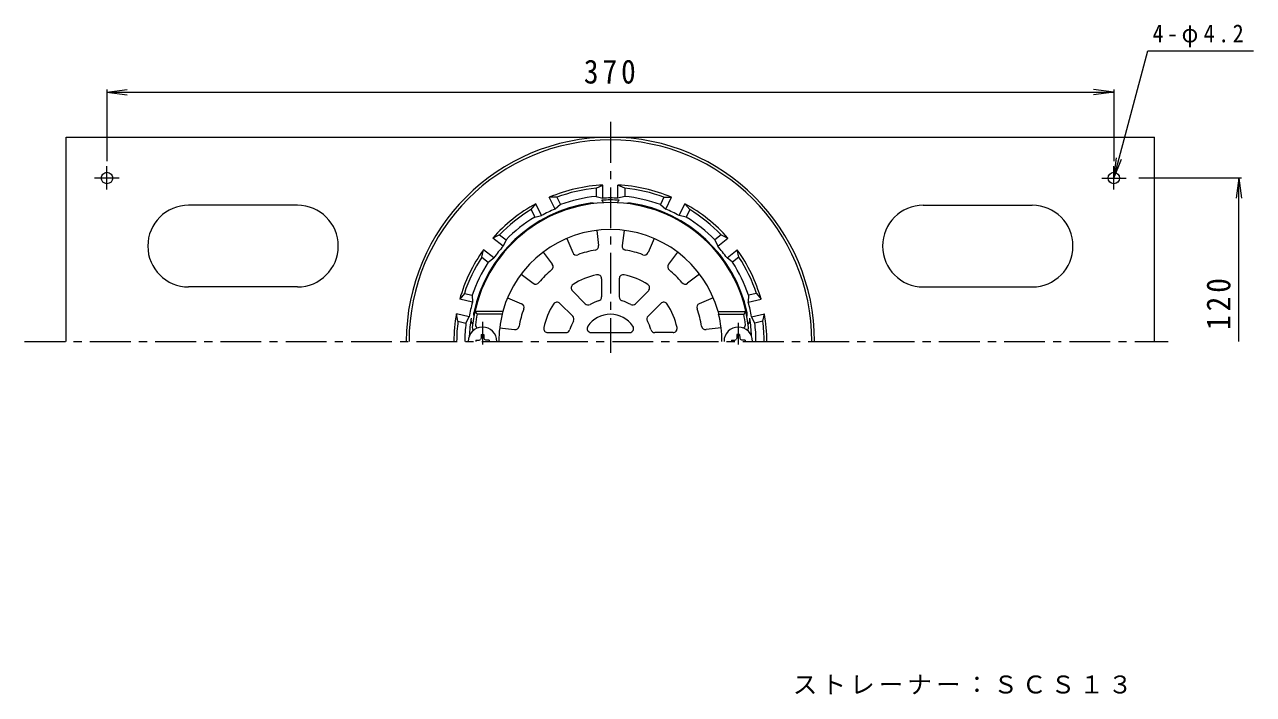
# Model space of a CAD drawing. Units: millimetres, scale not verified. Extents: x -239 to 233, y -346 to 360.
# Drawn here: x -238.9 to 212.7, y 114 to 360 of the extents above; entities that cross this region are included whole.
import ezdxf

# ---------------------------------------------------------------- set-up
doc = ezdxf.new("R2010")
doc.units = ezdxf.units.MM
doc.header["$LTSCALE"] = 3
doc.linetypes.add('CHAIN1', pattern=[8, 5, -1, 1, -1])
for name, color, linetype, lineweight in [('0-0_通り芯', 3, 'Continuous', 9), ('0-2_仕上', 6, 'Continuous', 9), ('0-4_その他', 7, 'Continuous', 9), ('0-5_寸法', 7, 'Continuous', 9), ('0-A', 2, 'Continuous', 9)]:
    doc.layers.add(name, color=color, linetype=linetype, lineweight=lineweight)
doc.styles.add('ＭＳ ゴシック', font='')
doc.styles.get('ＭＳ ゴシック').set_extended_font_data('MS Gothic')

msp = doc.modelspace()

# ---------------------------------------------------------------- linework, layer by layer
at = {"layer": '0-0_通り芯', "linetype": 'CHAIN1'}
for p, q in [((-23.6, 324.191), (-23.6, 239.404)), ((-238.887, 243.603), (181.388, 243.603))]:
    msp.add_line(p, q, dxfattribs=at)
at = {"layer": '0-0_通り芯'}
for p, q in [((-28.85, 299.858), (-26.35, 301.037)), ((-28.85, 299.858), (-28.85, 296.844)), ((-26.35, 296.22), (-26.35, 301.037)), ((-18.35, 299.858), (-20.85, 301.037)), ((-20.85, 296.22), (-20.85, 301.037)), ((-18.35, 299.858), (-18.35, 296.844)), ((-52.738, 292.009), (-50.998, 294.156)), ((-48.908, 289.816), (-50.998, 294.156)), ((-43.278, 296.565), (-46.042, 296.542)), ((-43.952, 292.203), (-46.042, 296.542)), ((-41.971, 293.85), (-43.952, 292.203)), ((-43.278, 296.565), (-41.971, 293.85)), ((-28.85, 296.844), (-26.35, 296.22)), ((-18.35, 296.844), (-20.85, 296.22)), ((-3.922, 296.565), (-5.229, 293.85)), ((-5.229, 293.85), (-3.248, 292.203)), ((-3.922, 296.565), (-1.158, 296.542)), ((-3.248, 292.203), (-1.158, 296.542)), ((1.708, 289.816), (3.797, 294.156)), ((5.538, 292.009), (3.797, 294.156)), ((-52.738, 292.009), (-51.431, 289.294)), ((-51.431, 289.294), (-48.908, 289.816)), ((4.231, 289.294), (1.708, 289.816)), ((5.538, 292.009), (4.231, 289.294)), ((-64.309, 282.782), (-66.79, 281.562)), ((-63.024, 278.559), (-66.79, 281.562)), ((-64.309, 282.782), (-61.953, 280.903)), ((-61.953, 280.903), (-63.024, 278.559)), ((17.109, 282.782), (14.753, 280.903)), ((14.753, 280.903), (15.824, 278.559)), ((15.824, 278.559), (19.589, 281.562)), ((17.109, 282.782), (19.589, 281.562)), ((-70.856, 274.573), (-70.219, 277.262)), ((-66.453, 274.259), (-70.219, 277.262)), ((19.253, 274.259), (23.019, 277.262)), ((23.656, 274.573), (23.019, 277.262)), ((-70.856, 274.573), (-68.499, 272.694)), ((-68.499, 272.694), (-66.453, 274.259)), ((21.299, 272.694), (19.253, 274.259)), ((23.656, 274.573), (21.299, 272.694)), ((-77.277, 261.239), (-78.983, 259.064)), ((-74.287, 257.992), (-78.983, 259.064)), ((-77.277, 261.239), (-74.339, 260.568)), ((-74.339, 260.568), (-74.287, 257.992)), ((27.139, 260.568), (27.087, 257.992)), ((27.087, 257.992), (31.782, 259.064)), ((30.077, 261.239), (27.139, 260.568)), ((30.077, 261.239), (31.782, 259.064)), ((-79.613, 251.002), (-80.206, 253.702)), ((-75.511, 252.63), (-80.206, 253.702)), ((28.31, 252.63), (33.006, 253.702)), ((32.413, 251.002), (33.006, 253.702)), ((-79.613, 251.002), (-76.675, 250.332)), ((-76.675, 250.332), (-75.511, 252.63)), ((29.475, 250.332), (28.31, 252.63)), ((32.413, 251.002), (29.475, 250.332))]:
    msp.add_line(p, q, dxfattribs=at)
for centre, radius, start, end in [((-23.6, 243.603), 75, 0, 180), ((-23.6, 243.603), 74, 0, 180), ((-23.6, 243.603), 57.5, 92.74126, 112.97302), ((-23.6, 243.603), 56.5, 95.33162, 110.38266), ((-23.6, 243.603), 57.5, 67.02698, 87.25874), ((-23.6, 243.603), 56.5, 69.61734, 84.66838), ((-23.6, 243.603), 51.315, 98.33057, 168.05475), ((-23.6, 243.603), 57.5, 118.45555, 138.68732), ((-23.6, 243.603), 53.5, 95.63153, 110.08275), ((-30.6, 291.407), 3, 71.07825, 98.33067), ((-23.6, 213.689), 81.867, 87.78403, 92.21597), ((-30.014, 292.504), 4.416, 27.47607, 42.62891), ((-23.6, 243.603), 52.69, 87.0083, 92.99179), ((-17.186, 292.504), 4.416, 137.37109, 152.52393), ((-23.6, 243.603), 53.5, 69.91725, 84.36847), ((-16.6, 291.407), 3, 81.66933, 108.92175), ((-23.6, 243.603), 51.315, 11.94525, 81.66943), ((-23.6, 243.603), 57.5, 41.31268, 61.54445), ((-23.6, 243.603), 56.5, 121.04591, 136.09695), ((-23.6, 243.603), 53.5, 121.34583, 135.79704), ((-23.6, 243.603), 52.69, 112.7225, 118.70599), ((-23.6, 243.603), 52.69, 61.29401, 67.2775), ((-23.6, 243.603), 53.5, 44.20296, 58.65417), ((-23.6, 243.603), 56.5, 43.90305, 58.95409), ((-23.6, 243.603), 57.5, 144.16983, 164.4016), ((-23.6, 243.603), 52.69, 138.43678, 144.42027), ((-23.6, 243.603), 52.69, 35.57973, 41.56322), ((-23.6, 243.603), 57.5, 15.59839, 35.83015), ((-23.6, 243.603), 56.5, 146.76019, 161.81123), ((-23.6, 243.603), 53.5, 147.0601, 161.51132), ((-23.6, 243.603), 53.5, 18.48869, 32.93991), ((-23.6, 243.603), 56.5, 18.18877, 33.23981), ((-23.6, 243.603), 52.69, 164.15106, 170.13455), ((-23.6, 243.603), 52.69, 9.86545, 15.84894), ((-23.6, 243.603), 57.5, 169.88411, 180), ((-70.868, 253.603), 3, 168.05467, 195.30649), ((23.668, 253.603), 3, 344.69295, 11.94533), ((-23.6, 243.603), 57.5, 0, 10.11589), ((-23.6, 243.603), 56.5, 172.47447, 180), ((-23.6, 243.603), 53.5, 172.77438, 180), ((-23.6, 243.603), 51.904, 170.58484, 177.82471), ((-71.845, 251.603), 3, 170.58498, 217.49829), ((24.645, 251.603), 3, 322.50183, 9.41502), ((-23.6, 243.603), 51.904, 2.17529, 9.41516), ((-23.6, 243.603), 53.5, 0, 7.22562), ((-23.6, 243.603), 56.5, 0, 7.52553)]:
    msp.add_arc(centre, radius, start, end, dxfattribs=at)
at = {"layer": '0-2_仕上'}
for p, q in [((-39.653, 281.407), (-37.462, 276.247)), ((-28.6, 284.368), (-27.918, 278.804)), ((-18.6, 284.368), (-19.282, 278.804)), ((-7.547, 281.407), (-9.738, 276.247)), ((-48.313, 276.407), (-44.94, 271.929)), ((1.113, 276.407), (-2.26, 271.929)), ((-56.404, 268.316), (-51.927, 264.943)), ((-26.85, 266.618), (-26.85, 259.926)), ((-20.35, 266.618), (-20.35, 259.926)), ((9.204, 268.316), (4.727, 264.943)), ((-37.576, 262.175), (-32.844, 257.443)), ((-9.624, 262.175), (-14.356, 257.443)), ((-61.404, 259.655), (-56.244, 257.464)), ((-42.172, 257.578), (-37.44, 252.846)), ((-5.028, 257.578), (-9.76, 252.846)), ((14.204, 259.655), (9.044, 257.464)), ((-64.366, 248.603), (-58.802, 247.92)), ((17.166, 248.603), (11.602, 247.92)), ((-46.615, 246.853), (-39.923, 246.853)), ((-30.649, 246.853), (-16.551, 246.853)), ((-0.585, 246.853), (-7.277, 246.853))]:
    msp.add_line(p, q, dxfattribs=at)
at = {"layer": '0-2_仕上', "color": 4, "linetype": 'CHAIN1'}
for p, q in [((-70.6, 250.755), (-70.6, 242.481)), ((23.4, 250.414), (23.4, 242.481))]:
    msp.add_line(p, q, dxfattribs=at)
at = {"layer": '0-2_仕上', "color": 4}
for p, q in [((-73.1, 244.099), (-71.849, 244.121)), ((-73.1, 244.099), (-73.1, 243.603)), ((-71.849, 244.121), (-71.351, 244.353)), ((-71.118, 244.852), (-71.351, 244.353)), ((-71.096, 246.103), (-71.118, 244.852)), ((-70.082, 244.852), (-69.849, 244.353)), ((-69.351, 244.121), (-69.849, 244.353)), ((-68.1, 244.099), (-69.351, 244.121)), ((-68.1, 244.099), (-68.1, 243.603)), ((20.9, 244.099), (22.15, 244.121)), ((20.9, 244.099), (20.9, 243.603)), ((22.15, 244.121), (22.649, 244.353)), ((22.882, 244.852), (22.649, 244.353)), ((23.896, 246.103), (23.918, 244.852)), ((23.918, 244.852), (24.151, 244.353)), ((24.649, 244.121), (24.151, 244.353)), ((25.9, 244.099), (24.649, 244.121)), ((25.9, 244.099), (25.9, 243.603))]:
    msp.add_line(p, q, dxfattribs=at)
at = {"layer": '0-2_仕上'}
for points in [[(-63.171, 254.603), (-73.4, 254.603), (-72.59, 253.603)], [(-63.171, 254.603), (-63.362, 253.603), (-72.59, 253.603)], [(15.971, 254.603), (16.162, 253.603), (25.39, 253.603)], [(15.971, 254.603), (26.2, 254.603), (25.39, 253.603)]]:
    msp.add_lwpolyline(points, dxfattribs=at)
at = {"layer": '0-2_仕上', "color": 4}
for points in [[(-71.096, 246.103), (-70.103, 246.103), (-70.082, 244.852)], [(23.896, 246.103), (22.903, 246.103), (22.882, 244.852)]]:
    msp.add_lwpolyline(points, dxfattribs=at)
at = {"layer": '0-2_仕上'}
for centre, radius, start, end in [((-23.6, 243.603), 51, 5.73915, 174.26085), ((-23.6, 243.603), 41.071, 15.53496, 164.46504), ((-36.081, 276.833), 1.5, 203.0067, 290.58528), ((-23.6, 243.603), 33.997, 99.41437, 110.58563), ((-29.406, 278.622), 1.5, 279.41409, 6.99272), ((-17.794, 278.622), 1.5, 173.0067, 260.58528), ((-23.6, 243.603), 33.997, 69.41437, 80.58563), ((-11.119, 276.833), 1.5, 249.41409, 336.99272), ((-46.138, 271.027), 1.5, 309.41409, 36.99272), ((-1.062, 271.027), 1.5, 143.0067, 230.58528), ((-23.6, 243.603), 33.997, 129.41437, 140.58563), ((-23.6, 243.603), 25, 101.66141, 123.33861), ((-28.35, 266.618), 1.5, 0, 101.66139), ((-18.85, 266.618), 1.5, 78.33839, 180), ((-23.6, 243.603), 25, 56.66141, 78.33861), ((-23.6, 243.603), 33.997, 39.41437, 50.58563), ((-51.024, 266.141), 1.5, 233.0067, 320.58528), ((-36.515, 263.235), 1.5, 123.33839, 225), ((-10.685, 263.235), 1.5, 315, 56.66139), ((3.824, 266.141), 1.5, 219.41409, 306.99272), ((-56.831, 256.084), 1.5, 339.41409, 66.99272), ((-43.233, 256.518), 1.5, 45, 146.66139), ((-31.783, 258.503), 1.5, 225, 298.77487), ((-23.6, 243.603), 15.5, 106.22511, 118.77495), ((-28.35, 259.926), 1.5, 286.22493, 0), ((-18.85, 259.926), 1.5, 180, 253.77487), ((-23.6, 243.603), 15.5, 61.22511, 73.77495), ((-15.417, 258.503), 1.5, 241.22493, 315), ((-3.967, 256.518), 1.5, 33.33839, 135), ((9.631, 256.084), 1.5, 113.0067, 200.58528), ((-23.6, 243.603), 50, 168.46304, 172.9666), ((-23.6, 243.603), 41, 165.883, 180), ((-23.6, 243.603), 33.997, 159.41437, 170.58563), ((-23.6, 243.603), 25, 146.66141, 168.33861), ((-23.6, 243.603), 10, 33.97441, 146.02559), ((-23.6, 243.603), 25, 11.66141, 33.33861), ((-23.6, 243.603), 33.997, 9.41437, 20.58563), ((-23.6, 243.603), 41, 0, 14.117), ((-23.6, 243.603), 50, 7.0334, 11.53696), ((-73.349, 248.603), 1, 174.26088, 240.50867), ((-72.231, 249.603), 1, 172.96663, 270), ((-58.619, 249.409), 1.5, 263.0067, 350.58528), ((-46.615, 248.353), 1.5, 168.33839, 270), ((-23.6, 243.603), 15.5, 151.22511, 163.77495), ((-38.501, 251.786), 1.5, 331.22493, 45), ((-30.649, 248.353), 1.5, 146.02557, 270), ((-16.551, 248.353), 1.5, 270, 33.97443), ((-8.699, 251.786), 1.5, 135, 208.77487), ((-23.6, 243.603), 15.5, 16.22511, 28.77495), ((-0.585, 248.353), 1.5, 270, 11.66139), ((11.419, 249.409), 1.5, 189.41409, 276.99272), ((25.031, 249.603), 1, 270, 7.03337), ((26.149, 248.603), 1, 299.49022, 5.73912), ((-39.923, 248.353), 1.5, 270, 343.77487), ((-7.277, 248.353), 1.5, 196.22493, 270)]:
    msp.add_arc(centre, radius, start, end, dxfattribs=at)
at = {"layer": '0-2_仕上', "color": 4}
for centre in [(-70.6, 243.603), (23.4, 243.603)]:
    msp.add_arc(centre, 5.25, 0, 180, dxfattribs=at)
at = {"layer": '0-4_その他'}
for p, q in [((-208.6, 335.178), (-201.164, 336.157)), ((-208.6, 336.078), (-208.6, 309.744)), ((-208.6, 335.178), (161.4, 335.178)), ((-208.6, 335.178), (-201.164, 334.199)), ((161.4, 335.178), (153.964, 336.157)), ((161.4, 335.178), (153.964, 334.199)), ((161.4, 336.078), (161.4, 309.744)), ((208.272, 303.603), (170.559, 303.603)), ((207.372, 303.603), (208.351, 296.167))]:
    msp.add_line(p, q, dxfattribs=at)
msp.add_lwpolyline([(207.372, 243.603), (207.372, 303.603), (206.393, 296.167)], dxfattribs=at)
at = {"layer": '0-5_寸法'}
for p, q in [((161.4, 303.603), (173.928, 350.357)), ((173.928, 350.357), (212.709, 350.357)), ((161.4, 303.603), (162.379, 311.038)), ((161.4, 303.603), (164.27, 310.532))]:
    msp.add_line(p, q, dxfattribs=at)
at = {"layer": '0-A'}
for p, q in [((-223.6, 243.603), (-223.6, 318.603)), ((-223.6, 318.603), (176.4, 318.603)), ((176.4, 243.603), (176.4, 318.603)), ((-208.6, 299.37), (-208.6, 307.931)), ((161.4, 299.37), (161.4, 307.931)), ((-204.177, 303.603), (-213.189, 303.603)), ((156.977, 303.603), (165.989, 303.603)), ((-138.6, 293.603), (-178.6, 293.603)), ((91.4, 293.603), (131.4, 293.603)), ((-138.6, 263.603), (-178.6, 263.603)), ((91.4, 263.603), (131.4, 263.603))]:
    msp.add_line(p, q, dxfattribs=at)
for centre in [(-208.6, 303.603), (161.4, 303.603)]:
    msp.add_circle(centre, 2.1, dxfattribs=at)
for centre, start, end in [((-178.6, 278.603), 90, 270), ((-138.6, 278.603), 270, 90), ((91.4, 278.603), 90, 270), ((131.4, 278.603), 270, 90)]:
    msp.add_arc(centre, 15, start, end, dxfattribs=at)

# ---------------------------------------------------------------- texts
at = {"layer": '0-4_その他', "color": 2, "insert": (-33.35, 338.178), "char_height": 8.798, "attachment_point": 7, "style": 'ＭＳ ゴシック'}
msp.add_mtext('\\T1.27;\\W0.9;370', dxfattribs=at)
at = {"layer": '0-4_その他', "color": 2, "insert": (204.372, 247.786), "char_height": 8.798, "attachment_point": 7, "rotation": 90, "style": 'ＭＳ ゴシック'}
msp.add_mtext('\\T1.27;\\W0.9;120', dxfattribs=at)
at = {"layer": '0-5_寸法', "char_height": 6.598, "attachment_point": 7, "style": 'ＭＳ ゴシック'}
for s, insert in [('\\T1.32;\\W0.9;4-φ4.2', (175.654, 351.643)), ('\\T1.17;ストレーナー：ＳＣＳ１３', (43.432, 113.958))]:
    msp.add_mtext(s, dxfattribs=dict(at, insert=insert))

doc.saveas('drawing.dxf')
